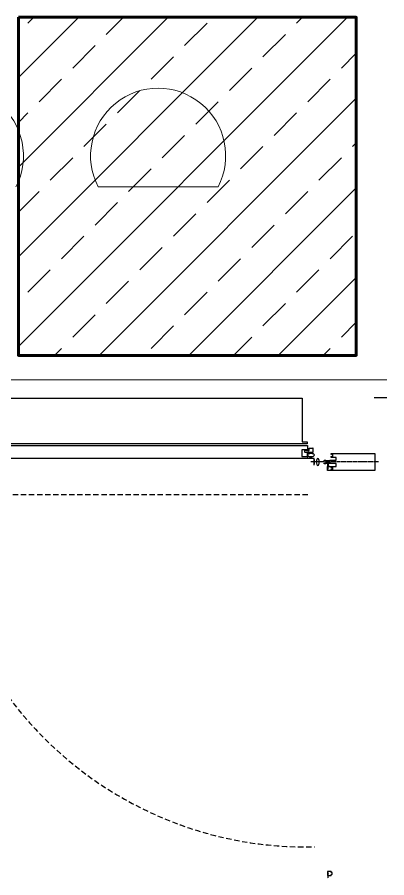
# Model space of a CAD drawing. Header units: millimetres. Extents: x 5429406 to 5440208, y -620941 to -619789.
# Drawn here: x 5431315.3 to 5431424.8, y -620940.8 to -620686.4 of the extents above; entities that cross this region are included whole.
import ezdxf

# ---------------------------------------------------------------- set-up
doc = ezdxf.new("R2010")
doc.units = ezdxf.units.MM
doc.header["$LTSCALE"] = 0.05
doc.linetypes.add('ACAD_ISO04W100', pattern=[30, 24, -3, 0, -3])
doc.linetypes.add('HIDDEN', pattern=[9.525, 6.35, -3.175])
for name, color, linetype, lineweight in [('A-ALÇIPAN', 30, 'Continuous', 30), ('f_kolon tarama', 252, 'Continuous', 5), ('KOLON', 165, 'Continuous', 60), ('tefriş', 45, 'Continuous', 18)]:
    doc.layers.add(name, color=color, linetype=linetype, lineweight=lineweight)
for name, color, linetype in [('aksoy_aks', 1, 'ACAD_ISO04W100'), ('aksoy_aksesuar', 31, 'Continuous'), ('aksoy_cam', 4, 'Continuous'), ('aksoy_iz', 8, 'HIDDEN'), ('aksoy_profil', 40, 'Continuous'), ('aksoy_silikon', 1, 'Continuous'), ('N_Kes-Profil', 52, 'Continuous'), ('N_Mlz-Fitil', 10, 'Continuous')]:
    doc.layers.add(name, color=color, linetype=linetype)

# ---------------------------------------------------------------- blocks, each defined once
blk = doc.blocks.new('A$C7E651983')
at = {"layer": 'aksoy_aksesuar'}
for p, q in [((-14.8, 4.3), (-14.8, 0.5)), ((-9.8, 4.6), (-14.5, 4.6)), ((-14.5, 0.2), (-1.9, 0.2)), ((-9.1, 4.1), (-9.4, 4.5)), ((-2.9, 4.1), (-9.1, 4.1)), ((-2.7, 11.3), (-2.7, 4.3)), ((-2.1, 11.5), (-2.5, 11.5)), ((-1.9, 10.9), (-1.9, 11.3)), ((9.3, 10.7), (-1.7, 10.7)), ((-1.7, 0), (-1.7, -4)), ((-0.2, -3.1), (-0.2, 0)), ((0, 0.2), (7.6, 0.2)), ((7.8, 0), (7.8, -3.1)), ((9.3, -4), (9.3, 0)), ((9.5, 11.3), (9.5, 10.9)), ((9.5, 0.2), (10.1, 0.2)), ((10.1, 11.5), (9.7, 11.5)), ((10.3, 0.4), (10.3, 11.3)), ((-1.4, -4.3), (-1.2, -4.3)), ((-1.2, -4.3), (0.3, -4.3)), ((0.6, -3.1), (-0.2, -3.1)), ((0.6, -4), (0.6, -3.1)), ((7.8, -3.1), (7, -3.1)), ((7, -3.1), (7, -4)), ((7.3, -4.3), (8.8, -4.3)), ((8.8, -4.3), (9, -4.3))]:
    blk.add_line(p, q, dxfattribs=at)
for centre, radius, start, end in [((-14.5, 4.3), 0.3, 90, 180), ((-14.5, 0.5), 0.3, 180, 270), ((-9.8, 4.1), 0.5, 45, 90), ((-2.9, 4.3), 0.2, 270, 0), ((-2.5, 11.3), 0.2, 90, 180), ((-2.1, 11.3), 0.2, 0, 90), ((-1.7, 10.9), 0.2, 180, 270), ((-1.9, 0), 0.2, 0, 90), ((0, 0), 0.2, 90, 180), ((7.6, 0), 0.2, 0, 90), ((9.3, 10.9), 0.2, 270, 0), ((9.5, 0), 0.2, 90, 180), ((9.7, 11.3), 0.2, 90, 180), ((10.1, 11.3), 0.2, 0, 90), ((10.1, 0.4), 0.2, 270, 0), ((-1.4, -4), 0.3, 180, 270), ((0.3, -4), 0.3, 270, 0), ((7.3, -4), 0.3, 180, 270), ((9, -4), 0.3, 270, 0)]:
    blk.add_arc(centre, radius, start, end, dxfattribs=at)

msp = doc.modelspace()

# ---------------------------------------------------------------- hatches: boundary and pattern name
at = {"layer": 'f_kolon tarama', "transparency": 33554541}
h = msp.add_hatch(dxfattribs=at)
h.set_pattern_fill('ANSI33', color=256, scale=75, style=0)
h.set_pattern_definition([(45, (5340930.356, -733761.15), (-13.2582521, 13.2582521), []), (45, (5340943.614, -733761.15), (-13.2582521, 13.2582521), [9.375, -4.6875])])
h.paths.add_polyline_path([(5431315.71, -620686.36), (5431415.71, -620686.36), (5431415.71, -620786.36), (5431315.71, -620786.36)])

# ---------------------------------------------------------------- linework, layer by layer
at = {"layer": 'A-ALÇIPAN', "transparency": 33554541, "elevation": -245.25}
msp.add_lwpolyline([(5431424.77, -620798.84), (5431421.07, -620798.84)], dxfattribs=at)
at = {"layer": 'aksoy_aks', "transparency": 33554541}
msp.add_line((5431422.27, -620817.82, -245.25), (5431402.3, -620817.82, -245.25), dxfattribs=at)
at = {"layer": 'aksoy_cam', "transparency": 33554541}
msp.add_lwpolyline([(5431286.33, -620816.82), (5431286.33, -620816.22), (5431287.98, -620816.22), (5431287.98, -620814.22), (5431286.33, -620814.22), (5431286.33, -620812.94), (5431401.3, -620812.94), (5431401.3, -620814.22), (5431399.65, -620814.22), (5431399.65, -620816.22), (5431401.3, -620816.22), (5431401.3, -620816.82), (5431286.33, -620816.82)], dxfattribs=at)
at = {"layer": 'aksoy_iz', "ltscale": 5, "transparency": 33554541}
msp.add_line((5431401.36, -620827.6, -69.55), (5431291.12, -620827.6, -69.55), dxfattribs=at)
msp.add_arc((5431401.08, -620821.53, -523.63), 110.12, 183.16, 271.1799, dxfattribs=at)
at = {"layer": 'aksoy_profil', "transparency": 33554541}
msp.add_lwpolyline([(5431287.88, -620798.94), (5431399.75, -620798.94), (5431399.75, -620811.84), (5431401.2, -620811.84), (5431401.2, -620812.44), (5431286.43, -620812.44), (5431286.43, -620811.84), (5431287.88, -620811.84), (5431287.88, -620798.94)], dxfattribs=at)
at = {"layer": 'aksoy_silikon', "transparency": 33554541}
for p, q in [((5431402.82, -620815.34, -245.25), (5431401.78, -620815.34, -245.25)), ((5431404.77, -620818.34, -245.25), (5431404.77, -620817.3, -245.25))]:
    msp.add_line(p, q, dxfattribs=at)
at = {"layer": 'aksoy_silikon', "color": 8, "transparency": 33554541}
for p, q in [((5431403.3, -620816.82, -245.25), (5431401.3, -620816.82, -245.25)), ((5431403.3, -620818.82, -245.25), (5431403.3, -620816.82, -245.25))]:
    msp.add_line(p, q, dxfattribs=at)
at = {"layer": 'aksoy_silikon', "transparency": 33554541}
for centre, radius, start, end in [((5431404.27, -620815.95, -245.25), 3.09, 164.5007, 185.1104), ((5431402.3, -620821.77, -245.25), 5.05, 78.579, 101.421), ((5431398.35, -620817.82, -245.25), 5.05, 348.579, 11.421)]:
    msp.add_arc(centre, radius, start, end, dxfattribs=at)
at = {"layer": 'aksoy_silikon', "transparency": 33554541, "extrusion": (0, 0, -1)}
msp.add_ellipse((5431402.3, -620815.78, -245.25), major_axis=(-1.04, 0), ratio=0.420522, start_param=3.141593, end_param=9.424778, dxfattribs=at)
msp.add_ellipse((5431404.33, -620817.82, -245.25), major_axis=(0, -1.04), ratio=0.420522, dxfattribs=at)
at = {"layer": 'KOLON', "transparency": 33554541, "elevation": -245.25}
msp.add_lwpolyline([(5431315.71, -620686.36), (5431415.71, -620686.36), (5431415.71, -620786.36), (5431315.71, -620786.36)], close=True, dxfattribs=at)
at = {"layer": 'N_Kes-Profil', "transparency": 33554541, "elevation": -245.25}
msp.add_lwpolyline([(5431406.77, -620818.26, 0.267949), (5431406.75, -620818.28), (5431406.7, -620818.36, -0.267949), (5431406.67, -620818.37), (5431406.3, -620818.37, -0.414214), (5431406.27, -620818.34), (5431406.27, -620818.22, -0.198912), (5431406.28, -620818.2), (5431406.33, -620818.15, -0.249568), (5431406.36, -620818.14, -0.414214), (5431406.39, -620818.17), (5431406.39, -620818.22, 0.414214), (5431406.42, -620818.25), (5431406.53, -620818.25), (5431406.66, -620818.03, -0.267949), (5431406.68, -620818.01), (5431406.77, -620818.01), (5431406.8, -620818.04), (5431406.83, -620818.01), (5431406.93, -620818.01), (5431406.96, -620818.04), (5431406.99, -620818.01), (5431407.09, -620818.01), (5431407.12, -620818.04), (5431407.15, -620818.01), (5431407.25, -620818.01), (5431407.28, -620818.04), (5431407.31, -620818.01), (5431407.41, -620818.01), (5431407.44, -620818.04), (5431407.47, -620818.01), (5431407.57, -620818.01), (5431407.6, -620818.04), (5431407.63, -620818.01), (5431407.73, -620818.01), (5431407.76, -620818.04), (5431407.79, -620818.01), (5431407.87, -620818.01, 1.018263), (5431407.87, -620817.63), (5431407.84, -620817.6), (5431407.81, -620817.63), (5431407.71, -620817.63), (5431407.68, -620817.6), (5431407.65, -620817.63), (5431407.55, -620817.63), (5431407.52, -620817.6), (5431407.49, -620817.63), (5431407.39, -620817.63), (5431407.36, -620817.6), (5431407.33, -620817.63), (5431407.23, -620817.63), (5431407.2, -620817.6), (5431407.17, -620817.63), (5431407.07, -620817.63), (5431407.04, -620817.6), (5431407.01, -620817.63), (5431406.91, -620817.63), (5431406.88, -620817.6), (5431406.85, -620817.63), (5431406.75, -620817.63), (5431406.72, -620817.6), (5431406.69, -620817.63), (5431406.67, -620817.63), (5431406.53, -620817.39), (5431406.42, -620817.39, 0.414214), (5431406.39, -620817.42), (5431406.39, -620817.47, -0.414214), (5431406.36, -620817.5, -0.26896), (5431406.33, -620817.49), (5431406.28, -620817.44, -0.198912), (5431406.27, -620817.42), (5431406.27, -620817.3, -0.414214), (5431406.3, -620817.27), (5431406.67, -620817.27, -0.267949), (5431406.7, -620817.29), (5431406.75, -620817.37, 0.267949), (5431406.77, -620817.38), (5431407.9, -620817.38, 0.414214), (5431407.92, -620817.36), (5431407.92, -620817.34, -0.414214), (5431407.94, -620817.32), (5431409.74, -620817.32, 0.414214), (5431409.77, -620817.29), (5431409.77, -620816.5, 0.414214), (5431409.74, -620816.47), (5431408.3, -620816.47, -0.414214), (5431408.27, -620816.44), (5431408.27, -620816.25, -0.198912), (5431408.28, -620816.23), (5431408.33, -620816.18, -0.198912), (5431408.35, -620816.17, -0.501408), (5431408.39, -620816.2), (5431408.39, -620816.29, 0.414214), (5431408.42, -620816.32), (5431408.74, -620816.32, 0.414214), (5431408.77, -620816.29), (5431408.77, -620815.5, 0.414214), (5431408.74, -620815.47), (5431408.42, -620815.47, 0.414214), (5431408.39, -620815.5), (5431408.39, -620815.59, -0.414214), (5431408.36, -620815.62, -0.26896), (5431408.33, -620815.61), (5431408.28, -620815.56, -0.198912), (5431408.27, -620815.54), (5431408.27, -620815.35, -0.414214), (5431408.3, -620815.32), (5431421.17, -620815.32, -0.414214), (5431421.27, -620815.42), (5431421.27, -620820.22, -0.414214), (5431421.17, -620820.32), (5431408.3, -620820.32, -0.407095), (5431408.27, -620820.29), (5431408.27, -620820.1, -0.198912), (5431408.28, -620820.08), (5431408.33, -620820.03, -0.198912), (5431408.35, -620820.02, -0.501408), (5431408.39, -620820.05), (5431408.39, -620820.14, 0.414214), (5431408.42, -620820.17), (5431408.74, -620820.17, 0.414214), (5431408.77, -620820.14), (5431408.77, -620819.35, 0.414214), (5431408.74, -620819.32), (5431408.42, -620819.32, 0.414214), (5431408.39, -620819.35), (5431408.39, -620819.44, -0.414214), (5431408.36, -620819.47, -0.26896), (5431408.33, -620819.46), (5431408.28, -620819.41, -0.198912), (5431408.27, -620819.39), (5431408.27, -620819.2, -0.414214), (5431408.3, -620819.17), (5431409.74, -620819.17, 0.414214), (5431409.77, -620819.14), (5431409.77, -620818.35, 0.414214), (5431409.74, -620818.32), (5431407.94, -620818.32, -0.702574), (5431407.91, -620818.29, 0.557595), (5431407.9, -620818.26)], format="xyb", close=True, dxfattribs=at)
at = {"layer": 'N_Mlz-Fitil', "transparency": 33554541, "elevation": -245.25}
for points in [[(5431407.28, -620819.17, 0.405243), (5431407.33, -620819.12), (5431407.35, -620818.52, -0.969739), (5431407.45, -620818.52), (5431407.47, -620819.12, 0.405243), (5431407.52, -620819.17), (5431408.24, -620819.17, -0.414214), (5431408.27, -620819.2), (5431408.27, -620819.32), (5431408.24, -620819.43, 0.493145), (5431408.27, -620819.47), (5431408.41, -620819.47, 0.388879), (5431408.43, -620819.45), (5431408.43, -620819.42, -0.63707), (5431408.48, -620819.4), (5431408.6, -620819.53, -0.24542), (5431408.62, -620819.57, 0.08886), (5431408.62, -620819.92, -0.24542), (5431408.6, -620819.97), (5431408.48, -620820.09, -0.63707), (5431408.43, -620820.07), (5431408.43, -620820.04, 0.388879), (5431408.41, -620820.02), (5431408.27, -620820.02, 0.493145), (5431408.24, -620820.06), (5431408.27, -620820.16, -0.065543), (5431408.27, -620820.17), (5431408.27, -620820.29, -0.414214), (5431408.24, -620820.32), (5431407.29, -620820.32), (5431407.2, -620820.37, -0.719515), (5431407.17, -620820.34), (5431407.22, -620820.23), (5431407.22, -620820.07, -0.043809), (5431407.17, -620819.37, -1.011469), (5431407.27, -620819.37, 0.097794), (5431407.34, -620819.9, 0.52267), (5431407.37, -620819.91, 0.386536), (5431407.38, -620819.84, -0.128678), (5431407.29, -620819.38, 0.414214), (5431407.23, -620819.32), (5431407.2, -620819.32, -0.414214), (5431407.17, -620819.29), (5431407.17, -620819.2, -0.414214), (5431407.2, -620819.17)], [(5431407.28, -620940.06, -0.405243), (5431407.33, -620940.11), (5431407.35, -620940.71, 0.969739), (5431407.45, -620940.71), (5431407.47, -620940.11, -0.405243), (5431407.52, -620940.06), (5431408.24, -620940.06, 0.414214), (5431408.27, -620940.03), (5431408.27, -620939.9), (5431408.24, -620939.8, -0.493145), (5431408.27, -620939.76), (5431408.41, -620939.76, -0.388879), (5431408.43, -620939.78), (5431408.43, -620939.81, 0.63707), (5431408.48, -620939.82), (5431408.6, -620939.7, 0.24542), (5431408.62, -620939.66, -0.08886), (5431408.62, -620939.31, 0.24542), (5431408.6, -620939.26), (5431408.48, -620939.14, 0.63707), (5431408.43, -620939.16), (5431408.43, -620939.19, -0.388879), (5431408.41, -620939.21), (5431408.27, -620939.21, -0.493145), (5431408.24, -620939.17), (5431408.27, -620939.07, 0.065543), (5431408.27, -620939.06), (5431408.27, -620938.94, 0.414214), (5431408.24, -620938.91), (5431407.29, -620938.91), (5431407.2, -620938.86, 0.719515), (5431407.17, -620938.89), (5431407.22, -620939), (5431407.22, -620939.16, 0.043809), (5431407.17, -620939.86, 1.011469), (5431407.27, -620939.86, -0.097794), (5431407.34, -620939.33, -0.52267), (5431407.37, -620939.32, -0.386536), (5431407.38, -620939.39, 0.128678), (5431407.29, -620939.85, -0.414214), (5431407.23, -620939.91), (5431407.2, -620939.91, 0.414214), (5431407.17, -620939.94), (5431407.17, -620940.03, 0.414214), (5431407.2, -620940.06)]]:
    msp.add_lwpolyline(points, format="xyb", close=True, dxfattribs=at)
at = {"layer": 'tefriş', "transparency": 33554541}
for p, q in [((5431339.31, -620736.55), (5431374.82, -620736.55)), ((5430735.87, -620793.55, -245.25), (5431424.77, -620793.55, -245.25))]:
    msp.add_line(p, q, dxfattribs=at)
for centre in [(5431297.18, -620727.34), (5431357.06, -620727.34)]:
    msp.add_arc(centre, 20, 332.5967, 207.4033, dxfattribs=at)

# ---------------------------------------------------------------- block references
at = {"layer": 'aksoy_cam', "transparency": 33554541, "xscale": 0.1, "yscale": 0.1, "zscale": 0.1}
msp.add_blockref('A$C7E651983', (5431401.92, -620814.92, -245.25), dxfattribs=at)

doc.saveas('drawing.dxf')
